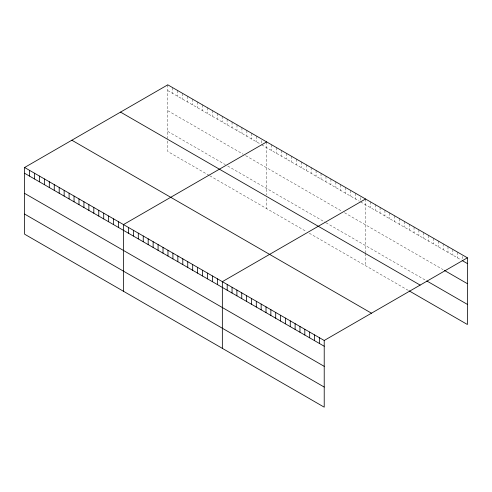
<?xml version="1.0" encoding="UTF-8"?>
<svg xmlns="http://www.w3.org/2000/svg" width="492" height="492" viewBox="0 0 492 492"><rect width="100%" height="100%" fill="white"/><g stroke="black" fill="none" stroke-linecap="round" stroke-linejoin="round"><path stroke-width="0.37" stroke-dasharray="2.46 1.84" d="M167.784 84.827L167.784 138.596M167.784 90.59L260.477 144.107M261.713 144.82L359.351 201.191M360.587 201.905L461.336 260.071M167.784 110.7L243.177 154.224M245.643 155.65L342.051 211.308M344.517 212.735L443.144 269.678M167.784 131.413L225.256 164.599M227.722 166.025L325.366 222.396M325.981 222.753L426.164 280.594M209.186 175.429L167.784 151.524L167.784 139.316M209.807 175.785L306.208 231.443M309.296 233.226L408.581 290.551M462.548 256.449L462.548 258.614M457.695 252.212L457.695 257.974M452.849 249.407L452.849 255.17M447.997 246.609L447.997 252.371M443.144 243.804L443.144 249.573M438.292 241.006L438.292 246.769M433.446 238.208L433.446 243.97M428.594 235.404L428.594 241.166M423.741 232.605L423.741 238.368M418.889 229.801L418.889 235.57M414.043 227.003L414.043 232.765M409.19 224.204L409.19 229.967M404.338 221.4L404.338 227.163M399.486 218.602L399.486 224.364M394.633 215.803L394.633 221.566M389.787 212.999L389.787 218.762M384.935 210.201L384.935 215.963M380.082 207.396L380.082 213.165M375.23 204.598L375.23 210.361M370.384 201.8L370.384 207.562M365.531 198.996L365.531 252.765M365.531 253.485L365.531 265.692M360.587 197.581L360.587 200.465M355.642 193.288L355.642 199.051M350.698 190.435L350.698 196.197M345.753 187.581L345.753 193.344M340.815 184.728L340.815 190.49M335.87 181.874L335.87 187.637M330.925 179.014L330.925 184.783M325.981 176.161L325.981 181.929M321.036 173.307L321.036 179.07M316.092 170.453L316.092 176.216M311.147 167.6L311.147 173.362M306.208 164.746L306.208 170.509M301.264 161.893L301.264 167.655M296.319 159.039L296.319 164.802M291.375 156.185L291.375 161.948M286.43 153.332L286.43 159.094M281.486 150.472L281.486 156.241M276.547 147.618L276.547 153.387M271.602 144.765L271.602 150.527M266.658 141.911L266.658 194.961M266.658 198.553L266.658 208.608M261.713 140.497L261.713 143.381M256.769 136.204L256.769 141.967M251.824 133.35L251.824 139.113M246.879 130.497L246.879 136.259M241.941 127.643L241.941 133.406M236.996 124.79L236.996 130.552M232.052 121.93L232.052 127.699M227.107 119.076L227.107 124.845M222.163 116.223L222.163 121.985M217.218 113.369L217.218 119.132M212.273 110.515L212.273 116.278M207.335 107.662L207.335 113.424M202.39 104.808L202.39 110.571M197.446 101.955L197.446 107.717M192.501 99.101L192.501 104.864M187.557 96.248L187.557 102.01M182.612 93.394L182.612 99.156M177.673 90.534L177.673 96.303M172.729 87.681L172.729 93.443"/><path stroke-width="0.74" d="M24.6 167.495L324.216 340.476L324.216 407.173L24.6 234.192L24.6 167.495L167.784 84.827L467.4 257.808L467.4 324.505L409.19 290.895M266.658 141.911L123.474 224.58L123.474 291.276M365.531 198.996L222.347 281.664L222.347 348.361M324.216 340.476L467.4 257.808M462.548 260.772L467.4 263.577M444.356 270.379L467.4 283.681M426.773 280.944L467.4 304.4M120.534 112.108L420.15 285.089M71.85 140.214L371.466 313.195M24.6 173.258L324.216 346.239M24.6 193.368L324.216 366.349M24.6 214.082L324.216 387.063M319.363 337.678L319.363 343.441M314.517 334.874L314.517 340.636M309.665 332.075L309.665 337.838M304.812 329.271L304.812 335.04M299.96 326.473L299.96 332.235M295.114 323.674L295.114 329.437M290.262 320.87L290.262 326.633M285.409 318.072L285.409 323.834M280.557 315.267L280.557 321.036M275.704 312.469L275.704 318.232M270.858 309.671L270.858 315.433M266.006 306.867L266.006 312.635M261.154 304.068L261.154 309.831M256.301 301.27L256.301 307.033M251.455 298.466L251.455 304.228M246.603 295.667L246.603 301.43M241.75 292.863L241.75 298.632M236.898 290.065L236.898 295.827M232.052 287.267L232.052 293.029M227.199 284.462L227.199 290.225M217.403 278.81L217.403 284.573M212.458 275.957L212.458 281.719M207.513 273.097L207.513 278.866M202.575 270.243L202.575 276.012M197.63 267.39L197.63 273.152M192.686 264.536L192.686 270.299M187.741 261.683L187.741 267.445M182.796 258.829L182.796 264.591M177.852 255.975L177.852 261.738M172.913 253.122L172.913 258.884M167.969 250.268L167.969 256.031M163.024 247.415L163.024 253.177M158.08 244.561L158.08 250.323M153.135 241.701L153.135 247.47M148.19 238.848L148.19 244.61M143.246 235.994L143.246 241.757M138.307 233.14L138.307 238.903M133.363 230.287L133.363 236.049M128.418 227.433L128.418 233.196M118.529 221.726L118.529 227.488M113.584 218.872L113.584 224.635M108.64 216.019L108.64 221.781M103.701 213.159L103.701 218.928M98.757 210.305L98.757 216.074M93.812 207.452L93.812 213.214M88.867 204.598L88.867 210.361M83.923 201.745L83.923 207.507M78.978 198.891L78.978 204.654M74.04 196.037L74.04 201.8M69.095 193.184L69.095 198.946M64.151 190.33L64.151 196.093M59.206 187.477L59.206 193.239M54.261 184.617L54.261 190.386M49.317 181.763L49.317 187.532M44.372 178.91L44.372 184.672M39.434 176.056L39.434 181.819M34.489 173.202L34.489 178.965M29.545 170.349L29.545 176.111"/></g></svg>
